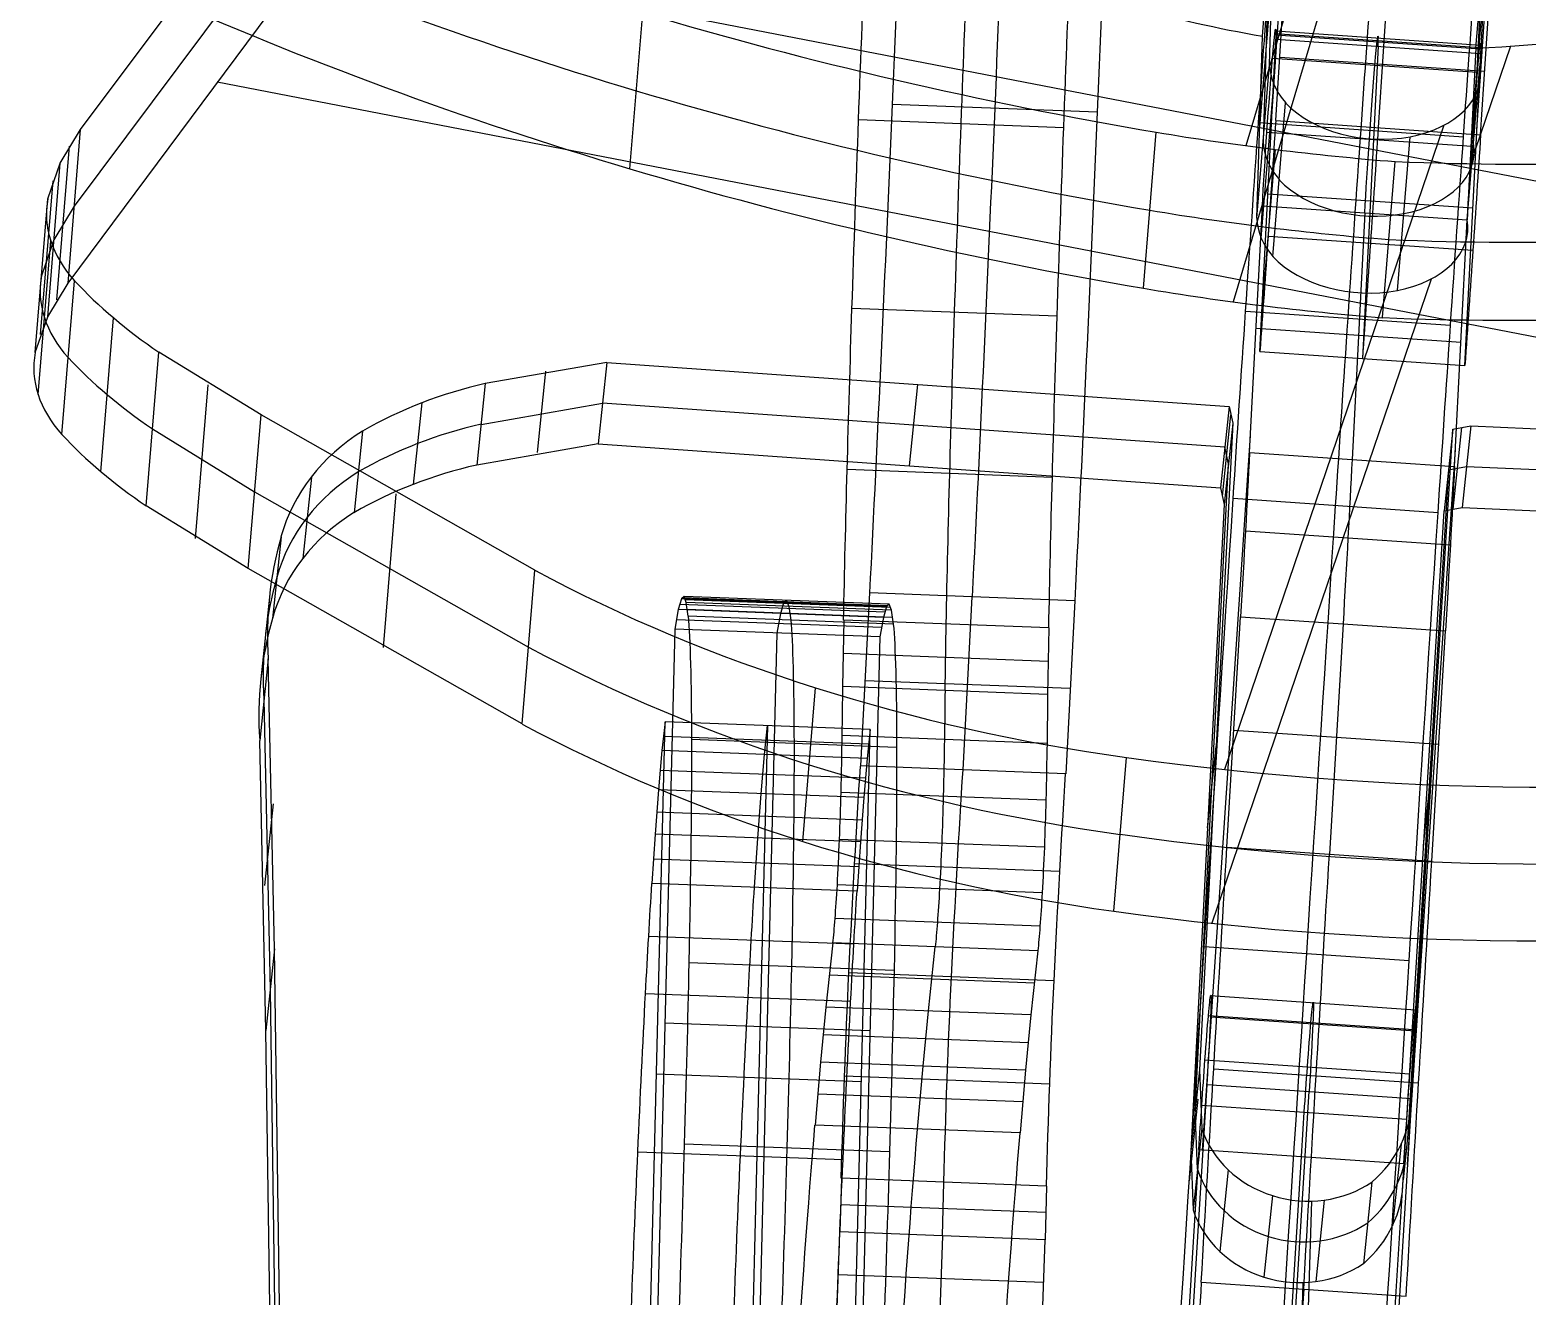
# Model space of a CAD drawing. Extents: x 14 to 133, y -39 to 144.
# Drawn here: x 54.05 to 68.63, y -13.76 to -1.44 of the extents above; entities that cross this region are included whole.
import ezdxf

# ---------------------------------------------------------------- set-up
doc = ezdxf.new("R2010")
doc.units = 0
doc.header["$MEASUREMENT"] = 0
doc.layers.add('LAYER_1', color=255, linetype='CONTINUOUS')

msp = doc.modelspace()

# ---------------------------------------------------------------- linework, layer by layer
at = {"layer": 'LAYER_1', "color": 9}
for p, q in [((67.676, 3.409, 73.064), (65.892, -2.564, 80.251)), ((54.548, -2.406, 74.071), (58.235, 2.543, 68.117)), ((54.548, -2.406, 74.071), (58.235, 2.543, 68.117)), ((58.173, 1.794, 67.457), (54.486, -3.154, 73.411)), ((67.552, 1.89, 71.77), (65.768, -4.083, 78.957)), ((54.425, -3.903, 72.75), (58.111, 1.046, 66.797)), ((54.425, -3.903, 72.75), (58.111, 1.046, 66.797)), ((66.147, -2.275, 72.935), (66.375, 1.136, 72.633)), ((68.142, -2.411, 72.903), (68.371, 1, 72.602)), ((66.054, -1.499, 68.94), (66.177, -0.002, 70.261)), ((66.054, -1.499, 68.94), (66.177, -0.002, 70.261)), ((66.123, -1.774, 72.274), (66.177, -0.002, 70.261)), ((66.123, -1.774, 72.274), (66.177, -0.002, 70.261)), ((68.133, -1.615, 68.878), (68.256, -0.118, 70.198)), ((68.133, -1.615, 68.878), (68.256, -0.118, 70.198)), ((68.256, -0.118, 70.198), (68.172, -1.789, 72.101)), ((68.256, -0.118, 70.198), (68.172, -1.789, 72.101)), ((56, -0.446, 71.714), (80.164, -5.121, 74.758)), ((66.116, -0.75, 69.6), (66.062, -2.522, 71.614)), ((68.11, -2.538, 71.44), (68.195, -0.867, 69.538)), ((66.15, -0.888, 71.267), (66.027, -2.385, 69.947)), ((68.214, -0.954, 71.149), (68.091, -2.451, 69.829)), ((66.184, -2.32, 75.445), (66.263, -1.087, 75.146)), ((66.184, -2.32, 75.445), (66.263, -1.087, 75.146)), ((67.261, -1.155, 75.13), (67.181, -2.388, 75.429)), ((59.896, -2.789, 78.001), (60.02, -1.269, 79.295)), ((68.179, -2.457, 75.413), (68.258, -1.224, 75.114)), ((68.179, -2.457, 75.413), (68.258, -1.224, 75.114)), ((66.185, -1.447, 71.749), (66.185, -1.528, 72.086)), ((66.185, -1.447, 71.749), (68.18, -1.584, 71.718)), ((66.185, -1.447, 71.749), (66.185, -1.528, 72.086)), ((66.185, -1.447, 71.749), (68.18, -1.584, 71.718)), ((66, -3.271, 70.954), (66.054, -1.499, 68.94)), ((66, -3.271, 70.954), (66.054, -1.499, 68.94)), ((66.03, -4.568, 75.451), (66.185, -1.528, 72.086)), ((66.03, -4.568, 75.451), (66.185, -1.528, 72.086)), ((66.175, -1.471, 71.249), (68.17, -1.607, 71.217)), ((68.18, -1.624, 71.886), (66.185, -1.488, 71.918)), ((66.185, -1.528, 72.086), (68.18, -1.665, 72.055)), ((66.185, -1.528, 72.086), (68.18, -1.665, 72.055)), ((67.182, -1.596, 72.07), (67.028, -4.637, 75.435)), ((67.182, -1.596, 72.07), (67.182, -1.515, 71.733)), ((68.468, -1.595, 68.824), (68.076, -2.747, 70.166)), ((68.18, -1.584, 71.718), (68.18, -1.665, 72.055)), ((68.18, -1.584, 71.718), (68.18, -1.665, 72.055)), ((66.152, -1.712, 70.81), (68.147, -1.849, 70.779)), ((66.152, -1.712, 70.81), (68.147, -1.849, 70.779)), ((66.224, -1.703, 75.298), (68.219, -1.839, 75.267)), ((68.025, -4.705, 75.419), (68.18, -1.665, 72.055)), ((68.025, -4.705, 75.419), (68.18, -1.665, 72.055)), ((68.133, -1.615, 68.878), (68.049, -3.286, 70.78)), ((68.133, -1.615, 68.878), (68.049, -3.286, 70.78)), ((66, -3.271, 70.954), (66.123, -1.774, 72.274)), ((66, -3.271, 70.954), (66.123, -1.774, 72.274)), ((68.049, -3.286, 70.78), (68.172, -1.789, 72.101)), ((68.049, -3.286, 70.78), (68.172, -1.789, 72.101)), ((55.877, -1.943, 70.393), (80.041, -6.618, 73.437)), ((66.042, -3.463, 71.168), (66.165, -1.966, 72.488)), ((64.447, -2.239, 138.126), (62.449, -2.163, 138.184)), ((66.157, -3.644, 71.363), (66.28, -2.147, 72.683)), ((66.157, -3.644, 71.363), (66.28, -2.147, 72.683)), ((64.12, -2.389, 127.055), (62.122, -2.313, 127.113)), ((66.184, -2.32, 75.445), (68.179, -2.457, 75.413)), ((66.184, -2.32, 75.445), (68.179, -2.457, 75.413)), ((54.35, -2.734, 74.461), (54.548, -2.406, 74.071)), ((54.35, -2.734, 74.461), (54.548, -2.406, 74.071)), ((54.425, -3.903, 72.75), (54.548, -2.406, 74.071)), ((54.425, -3.903, 72.75), (54.548, -2.406, 74.071)), ((64.896, -3.952, 78.887), (65.021, -2.432, 80.181)), ((64.896, -3.952, 78.887), (65.021, -2.432, 80.181)), ((67.82, -2.365, 72.786), (65.685, -8.638, 80.097)), ((66.017, -2.339, 64.997), (68.012, -2.476, 64.965)), ((66.017, -2.339, 64.997), (68.012, -2.476, 64.965)), ((66.099, -2.431, 70.544), (68.094, -2.567, 70.513)), ((67.369, -3.973, 71.622), (67.492, -2.476, 72.942)), ((54.316, -4.064, 72.943), (54.44, -2.567, 74.264)), ((66.055, -4.12, 78.973), (66.18, -2.6, 80.267)), ((54.227, -4.231, 73.141), (54.35, -2.734, 74.461)), ((54.227, -4.231, 73.141), (54.35, -2.734, 74.461)), ((54.229, -3.081, 74.866), (54.35, -2.734, 74.461)), ((54.229, -3.081, 74.866), (54.35, -2.734, 74.461)), ((67.224, -4.238, 78.999), (67.348, -2.718, 80.293)), ((67.224, -4.238, 78.999), (67.348, -2.718, 80.293)), ((54.156, -4.403, 73.342), (54.28, -2.906, 74.662)), ((66.109, -3.034, 73.782), (68.104, -3.17, 73.75)), ((54.106, -4.578, 73.546), (54.229, -3.081, 74.866)), ((54.106, -4.578, 73.546), (54.229, -3.081, 74.866)), ((54.486, -3.154, 73.411), (54.288, -3.482, 73.801)), ((65.93, -5.552, 73.381), (66.054, -3.15, 70.812)), ((65.93, -5.552, 73.381), (66.054, -3.15, 70.812)), ((66.054, -3.15, 70.812), (68.049, -3.286, 70.78)), ((66.054, -3.15, 70.812), (68.049, -3.286, 70.78)), ((67.051, -3.218, 70.796), (66.928, -5.62, 73.365)), ((67.925, -5.688, 73.35), (68.049, -3.286, 70.78)), ((67.925, -5.688, 73.35), (68.049, -3.286, 70.78)), ((54.134, -4.987, 74.006), (54.257, -3.49, 75.327)), ((54.288, -3.482, 73.801), (54.167, -3.83, 74.206)), ((66.109, -3.444, 75.581), (68.104, -3.58, 75.549)), ((54.227, -4.231, 73.141), (54.425, -3.903, 72.75)), ((54.227, -4.231, 73.141), (54.425, -3.903, 72.75)), ((54.364, -5.376, 74.426), (54.487, -3.879, 75.746)), ((54.364, -5.376, 74.426), (54.487, -3.879, 75.746)), ((67.697, -3.862, 71.465), (65.562, -10.135, 78.776)), ((64.056, -4.225, 127.246), (62.058, -4.149, 127.304)), ((64.056, -4.225, 127.246), (62.058, -4.149, 127.304)), ((65.891, -4.176, 64.94), (67.886, -4.312, 64.908)), ((54.106, -4.578, 73.546), (54.227, -4.231, 73.141)), ((54.106, -4.578, 73.546), (54.227, -4.231, 73.141)), ((54.746, -5.738, 74.8), (54.869, -4.241, 76.121)), ((65.993, -4.341, 72.106), (67.988, -4.477, 72.074)), ((55.187, -6.071, 75.137), (55.31, -4.574, 76.457)), ((55.187, -6.071, 75.137), (55.31, -4.574, 76.457)), ((56.304, -5.184, 77.056), (55.31, -4.574, 76.457)), ((56.304, -5.184, 77.056), (55.31, -4.574, 76.457)), ((66.03, -4.568, 75.451), (68.025, -4.705, 75.419)), ((66.03, -4.568, 75.451), (68.025, -4.705, 75.419)), ((59.671, -4.674, 70.766), (58.488, -4.88, 70.909)), ((59.671, -4.674, 70.766), (58.488, -4.88, 70.909)), ((59.075, -4.758, 70.83), (58.992, -5.551, 68.996)), ((59.671, -4.674, 70.766), (59.587, -5.468, 68.932)), ((59.671, -4.674, 70.766), (59.587, -5.468, 68.932)), ((59.671, -4.674, 70.766), (65.73, -5.103, 70.677)), ((59.671, -4.674, 70.766), (65.73, -5.103, 70.677)), ((55.666, -6.389, 75.453), (55.789, -4.892, 76.773)), ((58.488, -4.88, 70.909), (58.405, -5.673, 69.075)), ((58.488, -4.88, 70.909), (58.405, -5.673, 69.075)), ((62.617, -5.682, 68.888), (62.7, -4.888, 70.721)), ((57.87, -5.068, 71.019), (57.787, -5.862, 69.185)), ((58.447, -5.277, 69.992), (59.629, -5.071, 69.849)), ((65.688, -5.499, 69.76), (59.629, -5.071, 69.849)), ((56.18, -6.681, 75.736), (56.304, -5.184, 77.056)), ((56.18, -6.681, 75.736), (56.304, -5.184, 77.056)), ((58.969, -6.697, 78.523), (56.304, -5.184, 77.056)), ((58.969, -6.697, 78.523), (56.304, -5.184, 77.056)), ((65.73, -5.103, 70.677), (65.646, -5.896, 68.843)), ((65.73, -5.103, 70.677), (65.646, -5.896, 68.843)), ((65.665, -5.977, 68.877), (65.748, -5.183, 70.711)), ((65.73, -5.103, 70.677), (65.766, -5.264, 70.745)), ((65.73, -5.103, 70.677), (65.766, -5.264, 70.745)), ((55.248, -5.322, 75.797), (56.242, -5.933, 76.396)), ((57.293, -5.343, 71.164), (57.21, -6.137, 69.33)), ((57.293, -5.343, 71.164), (57.21, -6.137, 69.33)), ((65.766, -5.264, 70.745), (65.441, -11.561, 73.485)), ((65.766, -5.264, 70.745), (65.441, -11.561, 73.485)), ((65.472, -12.348, 73.824), (65.939, -5.386, 73.209)), ((65.766, -5.264, 70.745), (65.683, -6.058, 68.911)), ((65.766, -5.264, 70.745), (65.683, -6.058, 68.911)), ((67.507, -11.84, 73.512), (67.908, -5.325, 70.674)), ((67.507, -11.84, 73.512), (67.908, -5.325, 70.674)), ((67.908, -5.325, 70.674), (67.824, -6.119, 68.84)), ((67.908, -5.325, 70.674), (67.824, -6.119, 68.84)), ((67.908, -5.325, 70.674), (68.082, -5.292, 70.652)), ((67.908, -5.325, 70.674), (68.082, -5.292, 70.652)), ((67.911, -6.103, 68.829), (67.995, -5.309, 70.663)), ((68.082, -5.292, 70.652), (67.998, -6.086, 68.818)), ((68.082, -5.292, 70.652), (67.998, -6.086, 68.818)), ((68.082, -5.292, 70.652), (73.984, -5.558, 70.499)), ((68.082, -5.292, 70.652), (73.984, -5.558, 70.499)), ((59.587, -5.468, 68.932), (58.405, -5.673, 69.075)), ((59.587, -5.468, 68.932), (58.405, -5.673, 69.075)), ((59.587, -5.468, 68.932), (65.646, -5.896, 68.843)), ((59.587, -5.468, 68.932), (65.646, -5.896, 68.843)), ((65.724, -5.661, 69.828), (65.688, -5.499, 69.76)), ((67.468, -12.485, 73.793), (67.934, -5.523, 73.178)), ((65.399, -11.958, 72.568), (65.724, -5.661, 69.828)), ((65.93, -5.552, 73.381), (67.925, -5.688, 73.35)), ((65.93, -5.552, 73.381), (67.925, -5.688, 73.35)), ((56.794, -5.79, 71.38), (56.71, -6.584, 69.546)), ((64.009, -5.794, 127.685), (62.012, -5.718, 127.743)), ((67.866, -5.722, 69.757), (67.466, -12.236, 72.595)), ((68.04, -5.689, 69.735), (67.866, -5.722, 69.757)), ((73.942, -5.955, 69.582), (68.04, -5.689, 69.735)), ((56.242, -5.933, 76.396), (58.908, -7.446, 77.863)), ((57.497, -7.451, 76.485), (57.62, -5.954, 77.806)), ((65.646, -5.896, 68.843), (65.683, -6.058, 68.911)), ((65.646, -5.896, 68.843), (65.683, -6.058, 68.911)), ((56.18, -6.681, 75.736), (55.187, -6.071, 75.137)), ((56.18, -6.681, 75.736), (55.187, -6.071, 75.137)), ((65.683, -6.058, 68.911), (65.358, -12.355, 71.651)), ((65.683, -6.058, 68.911), (65.358, -12.355, 71.651)), ((65.77, -5.997, 65.18), (67.765, -6.134, 65.149)), ((65.77, -5.997, 65.18), (67.765, -6.134, 65.149)), ((67.424, -12.633, 71.678), (67.824, -6.119, 68.84)), ((67.424, -12.633, 71.678), (67.824, -6.119, 68.84)), ((67.824, -6.119, 68.84), (67.998, -6.086, 68.818)), ((67.824, -6.119, 68.84), (67.998, -6.086, 68.818)), ((67.998, -6.086, 68.818), (73.9, -6.352, 68.665)), ((67.998, -6.086, 68.818), (73.9, -6.352, 68.665)), ((56.499, -6.372, 71.645), (56.416, -7.166, 69.811)), ((56.499, -6.372, 71.645), (56.416, -7.166, 69.811)), ((65.889, -6.314, 74.099), (67.884, -6.45, 74.067)), ((58.846, -8.194, 77.203), (56.18, -6.681, 75.736)), ((58.846, -8.194, 77.203), (56.18, -6.681, 75.736)), ((58.846, -8.194, 77.203), (58.969, -6.697, 78.523)), ((58.846, -8.194, 77.203), (58.969, -6.697, 78.523)), ((56.386, -6.961, 71.905), (56.302, -7.754, 70.071)), ((60.397, -6.975, 73.72), (60.367, -7.08, 72.809)), ((60.397, -6.975, 73.72), (60.367, -7.08, 72.809)), ((60.423, -6.954, 74.593), (60.397, -6.975, 73.72)), ((60.423, -6.954, 74.593), (60.397, -6.975, 73.72)), ((62.395, -7.051, 73.662), (60.397, -6.975, 73.72)), ((62.395, -7.051, 73.662), (60.397, -6.975, 73.72)), ((60.41, -6.964, 74.156), (62.408, -7.04, 74.098)), ((60.445, -7.011, 75.425), (60.423, -6.954, 74.593)), ((62.421, -7.029, 74.535), (60.423, -6.954, 74.593)), ((60.445, -7.011, 75.425), (60.423, -6.954, 74.593)), ((62.421, -7.029, 74.535), (60.423, -6.954, 74.593)), ((60.434, -6.982, 75.009), (62.432, -7.058, 74.951)), ((61.396, -7.013, 73.691), (61.422, -6.991, 74.564)), ((61.422, -6.991, 74.564), (61.444, -7.049, 75.396)), ((62.23, -6.919, 136.836), (62.141, -8.603, 135.97)), ((62.23, -6.919, 136.836), (62.141, -8.603, 135.97)), ((64.227, -6.995, 136.778), (62.23, -6.919, 136.836)), ((64.227, -6.995, 136.778), (62.23, -6.919, 136.836)), ((63.14, -8.641, 135.941), (63.229, -6.957, 136.807)), ((64.227, -6.995, 136.778), (64.139, -8.679, 135.912)), ((64.227, -6.995, 136.778), (64.139, -8.679, 135.912)), ((60.367, -7.08, 72.809), (60.332, -7.272, 71.86)), ((60.367, -7.08, 72.809), (60.332, -7.272, 71.86)), ((62.365, -7.156, 72.751), (60.367, -7.08, 72.809)), ((62.365, -7.156, 72.751), (60.367, -7.08, 72.809)), ((60.382, -7.028, 73.264), (62.38, -7.103, 73.206)), ((60.463, -7.145, 76.217), (60.445, -7.011, 75.425)), ((62.443, -7.087, 75.367), (60.445, -7.011, 75.425)), ((60.463, -7.145, 76.217), (60.445, -7.011, 75.425)), ((62.443, -7.087, 75.367), (60.445, -7.011, 75.425)), ((60.454, -7.078, 75.821), (62.452, -7.154, 75.763)), ((61.331, -7.309, 71.832), (61.366, -7.118, 72.78)), ((61.366, -7.118, 72.78), (61.396, -7.013, 73.691)), ((61.444, -7.049, 75.396), (61.462, -7.183, 76.188)), ((62.395, -7.051, 73.662), (62.365, -7.156, 72.751)), ((62.395, -7.051, 73.662), (62.365, -7.156, 72.751)), ((62.421, -7.029, 74.535), (62.395, -7.051, 73.662)), ((62.421, -7.029, 74.535), (62.395, -7.051, 73.662)), ((62.443, -7.087, 75.367), (62.421, -7.029, 74.535)), ((62.443, -7.087, 75.367), (62.421, -7.029, 74.535)), ((62.461, -7.221, 76.159), (62.443, -7.087, 75.367)), ((62.461, -7.221, 76.159), (62.443, -7.087, 75.367)), ((60.332, -7.272, 71.86), (60.138, -14.937, 75.187)), ((60.332, -7.272, 71.86), (60.138, -14.937, 75.187)), ((62.33, -7.347, 71.803), (60.332, -7.272, 71.86)), ((62.33, -7.347, 71.803), (60.332, -7.272, 71.86)), ((60.35, -7.176, 72.335), (62.347, -7.252, 72.277)), ((62.461, -7.221, 76.159), (60.463, -7.145, 76.217)), ((62.461, -7.221, 76.159), (60.463, -7.145, 76.217)), ((61.977, -7.183, 128.458), (61.965, -7.83, 128.911)), ((61.977, -7.183, 128.458), (61.965, -7.83, 128.911)), ((63.975, -7.258, 128.4), (61.977, -7.183, 128.458)), ((63.975, -7.258, 128.4), (61.977, -7.183, 128.458)), ((62.365, -7.156, 72.751), (62.33, -7.347, 71.803)), ((62.365, -7.156, 72.751), (62.33, -7.347, 71.803)), ((62.964, -7.868, 128.882), (62.976, -7.22, 128.429)), ((63.975, -7.258, 128.4), (63.963, -7.906, 128.853)), ((63.975, -7.258, 128.4), (63.963, -7.906, 128.853)), ((65.709, -9.394, 75.997), (65.842, -7.151, 74.727)), ((65.709, -9.394, 75.997), (65.842, -7.151, 74.727)), ((65.842, -7.151, 74.727), (67.837, -7.287, 74.695)), ((65.842, -7.151, 74.727), (67.837, -7.287, 74.695)), ((66.84, -7.219, 74.711), (66.706, -9.462, 75.981)), ((67.704, -9.53, 75.965), (67.837, -7.287, 74.695)), ((67.704, -9.53, 75.965), (67.837, -7.287, 74.695)), ((61.137, -14.975, 75.158), (61.331, -7.309, 71.832)), ((62.33, -7.347, 71.803), (62.136, -15.013, 75.129)), ((62.33, -7.347, 71.803), (62.136, -15.013, 75.129)), ((56.374, -7.56, 72.165), (56.291, -8.354, 70.331)), ((56.374, -7.56, 72.165), (56.291, -8.354, 70.331)), ((56.435, -10.384, 73.385), (56.374, -7.56, 72.165)), ((56.435, -10.384, 73.385), (56.374, -7.56, 72.165)), ((61.971, -7.506, 128.684), (63.969, -7.582, 128.627)), ((61.579, -9.339, 78.245), (61.703, -7.842, 79.565)), ((63.963, -7.906, 128.853), (61.965, -7.83, 128.911)), ((63.963, -7.906, 128.853), (61.965, -7.83, 128.911)), ((64.183, -7.85, 136.371), (62.186, -7.774, 136.429)), ((56.333, -7.957, 71.248), (56.394, -10.781, 72.468)), ((60.068, -15.028, 72.876), (60.238, -8.172, 69.801)), ((60.068, -15.028, 72.876), (60.238, -8.172, 69.801)), ((60.238, -8.172, 69.801), (60.207, -8.454, 69.083)), ((60.238, -8.172, 69.801), (60.207, -8.454, 69.083)), ((62.236, -8.247, 69.743), (60.238, -8.172, 69.801)), ((62.236, -8.247, 69.743), (60.238, -8.172, 69.801)), ((61.237, -8.209, 69.772), (61.066, -15.066, 72.847)), ((61.206, -8.492, 69.054), (61.237, -8.209, 69.772)), ((63.958, -8.384, 129.287), (61.96, -8.308, 129.345)), ((62.065, -15.104, 72.818), (62.236, -8.247, 69.743)), ((62.065, -15.104, 72.818), (62.236, -8.247, 69.743)), ((62.236, -8.247, 69.743), (62.205, -8.529, 69.025)), ((62.236, -8.247, 69.743), (62.205, -8.529, 69.025)), ((65.777, -8.254, 75.393), (67.772, -8.391, 75.362)), ((56.352, -11.178, 71.551), (56.291, -8.354, 70.331)), ((56.352, -11.178, 71.551), (56.291, -8.354, 70.331)), ((60.207, -8.454, 69.083), (60.174, -8.835, 68.46)), ((60.207, -8.454, 69.083), (60.174, -8.835, 68.46)), ((62.205, -8.529, 69.025), (60.207, -8.454, 69.083)), ((62.205, -8.529, 69.025), (60.207, -8.454, 69.083)), ((60.223, -8.313, 69.442), (62.22, -8.388, 69.384)), ((62.493, -8.423, 78.835), (60.495, -8.347, 78.893)), ((65.52, -9.206, 70.281), (65.604, -8.413, 72.115)), ((61.173, -8.873, 68.431), (61.206, -8.492, 69.054)), ((62.205, -8.529, 69.025), (62.172, -8.911, 68.402)), ((62.205, -8.529, 69.025), (62.172, -8.911, 68.402)), ((64.607, -10.017, 78.731), (64.731, -8.52, 80.052)), ((64.607, -10.017, 78.731), (64.731, -8.52, 80.052)), ((67.624, -9.376, 70.259), (67.707, -8.582, 72.093)), ((60.191, -8.644, 68.771), (62.188, -8.72, 68.714)), ((64.139, -8.679, 135.912), (62.141, -8.603, 135.97)), ((64.139, -8.679, 135.912), (62.141, -8.603, 135.97)), ((60.174, -8.835, 68.46), (60.142, -9.267, 67.913)), ((60.174, -8.835, 68.46), (60.142, -9.267, 67.913)), ((62.172, -8.911, 68.402), (60.174, -8.835, 68.46)), ((62.172, -8.911, 68.402), (60.174, -8.835, 68.46)), ((61.141, -9.305, 67.884), (61.173, -8.873, 68.431)), ((63.946, -8.937, 129.619), (61.949, -8.862, 129.677)), ((63.946, -8.937, 129.619), (61.949, -8.862, 129.677)), ((56.423, -8.972, 72.774), (56.339, -9.766, 70.94)), ((62.172, -8.911, 68.402), (62.14, -9.343, 67.855)), ((62.172, -8.911, 68.402), (62.14, -9.343, 67.855)), ((60.158, -9.051, 68.187), (62.156, -9.127, 68.129)), ((60.142, -9.267, 67.913), (60.11, -9.746, 67.438)), ((60.142, -9.267, 67.913), (60.11, -9.746, 67.438)), ((62.14, -9.343, 67.855), (60.142, -9.267, 67.913)), ((62.14, -9.343, 67.855), (60.142, -9.267, 67.913)), ((61.109, -9.783, 67.409), (61.141, -9.305, 67.884)), ((63.931, -9.394, 129.702), (61.934, -9.318, 129.76)), ((62.14, -9.343, 67.855), (62.108, -9.821, 67.38)), ((62.14, -9.343, 67.855), (62.108, -9.821, 67.38)), ((65.709, -9.394, 75.997), (67.704, -9.53, 75.965)), ((65.709, -9.394, 75.997), (67.704, -9.53, 75.965)), ((60.126, -9.506, 67.675), (62.124, -9.582, 67.617)), ((64.082, -9.631, 135.201), (62.084, -9.555, 135.259)), ((62.108, -9.821, 67.38), (60.11, -9.746, 67.438)), ((62.108, -9.821, 67.38), (60.11, -9.746, 67.438)), ((63.91, -9.837, 129.562), (61.913, -9.761, 129.619)), ((63.91, -9.837, 129.562), (61.913, -9.761, 129.619)), ((63.889, -10.164, 129.233), (61.891, -10.088, 129.291)), ((62.077, -10.338, 66.978), (60.079, -10.262, 67.036)), ((61.87, -10.326, 128.894), (61.803, -10.95, 127.381)), ((61.87, -10.326, 128.894), (61.803, -10.95, 127.381)), ((63.868, -10.402, 128.836), (61.87, -10.326, 128.894)), ((63.868, -10.402, 128.836), (61.87, -10.326, 128.894)), ((56.435, -10.384, 73.385), (56.352, -11.178, 71.551)), ((56.435, -10.384, 73.385), (56.352, -11.178, 71.551)), ((56.556, -19.088, 77.146), (56.435, -10.384, 73.385)), ((56.556, -19.088, 77.146), (56.435, -10.384, 73.385)), ((62.802, -10.988, 127.352), (62.869, -10.364, 128.865)), ((63.868, -10.402, 128.836), (63.8, -11.026, 127.323)), ((63.868, -10.402, 128.836), (63.8, -11.026, 127.323)), ((65.488, -10.36, 66.228), (67.483, -10.497, 66.196)), ((62.468, -10.596, 80.806), (60.47, -10.521, 80.864)), ((62.468, -10.596, 80.806), (60.47, -10.521, 80.864)), ((64.026, -10.694, 134.668), (62.028, -10.618, 134.726)), ((64.026, -10.694, 134.668), (62.028, -10.618, 134.726)), ((56.394, -10.781, 72.468), (56.514, -19.485, 76.229)), ((63.834, -10.717, 128.081), (61.836, -10.641, 128.139)), ((62.046, -10.898, 66.639), (60.048, -10.822, 66.697)), ((62.046, -10.898, 66.639), (60.048, -10.822, 66.697)), ((65.55, -10.839, 72.195), (67.545, -10.976, 72.164)), ((65.55, -10.839, 72.195), (67.545, -10.976, 72.164)), ((61.803, -10.95, 127.381), (61.751, -11.488, 126.298)), ((61.803, -10.95, 127.381), (61.751, -11.488, 126.298)), ((63.8, -11.026, 127.323), (61.803, -10.95, 127.381)), ((63.8, -11.026, 127.323), (61.803, -10.95, 127.381)), ((62.75, -11.526, 126.269), (62.802, -10.988, 127.352)), ((63.8, -11.026, 127.323), (63.749, -11.564, 126.24)), ((63.8, -11.026, 127.323), (63.749, -11.564, 126.24)), ((65.529, -11.034, 71.713), (67.524, -11.17, 71.681)), ((65.549, -11.046, 73.014), (67.544, -11.182, 72.983)), ((56.472, -19.882, 75.312), (56.352, -11.178, 71.551)), ((56.472, -19.882, 75.312), (56.352, -11.178, 71.551)), ((60.235, -11.105, 73.524), (62.233, -11.18, 73.466)), ((61.777, -11.219, 126.84), (63.775, -11.295, 126.782)), ((61.751, -11.488, 126.298), (61.698, -12.101, 125.256)), ((61.751, -11.488, 126.298), (61.698, -12.101, 125.256)), ((63.749, -11.564, 126.24), (61.751, -11.488, 126.298)), ((63.749, -11.564, 126.24), (61.751, -11.488, 126.298)), ((65.495, -11.465, 71.422), (67.49, -11.601, 71.39)), ((65.495, -11.465, 71.422), (67.49, -11.601, 71.39)), ((60.153, -11.6, 71.338), (62.151, -11.676, 71.28)), ((63.984, -11.7, 134.518), (61.986, -11.624, 134.576)), ((62.696, -12.138, 125.227), (62.75, -11.526, 126.269)), ((63.749, -11.564, 126.24), (63.695, -12.176, 125.198)), ((63.749, -11.564, 126.24), (63.695, -12.176, 125.198)), ((65.441, -11.561, 73.485), (65.358, -12.355, 71.651)), ((65.441, -11.561, 73.485), (65.358, -12.355, 71.651)), ((65.441, -11.561, 73.485), (65.463, -12.133, 73.731)), ((65.441, -11.561, 73.485), (65.463, -12.133, 73.731)), ((65.58, -11.553, 77.178), (67.575, -11.689, 77.146)), ((61.724, -11.794, 125.777), (63.722, -11.87, 125.719)), ((65.512, -11.703, 73.543), (65.096, -18.47, 76.491)), ((65.512, -11.703, 73.543), (65.096, -18.47, 76.491)), ((65.512, -11.703, 73.543), (67.507, -11.84, 73.512)), ((65.512, -11.703, 73.543), (67.507, -11.84, 73.512)), ((66.094, -18.538, 76.475), (66.51, -11.771, 73.528)), ((65.424, -11.847, 73.61), (65.341, -12.641, 71.776)), ((65.464, -11.905, 71.392), (67.459, -12.041, 71.36)), ((67.507, -11.84, 73.512), (67.091, -18.607, 76.46)), ((67.507, -11.84, 73.512), (67.091, -18.607, 76.46)), ((67.507, -11.84, 73.512), (67.424, -12.633, 71.678)), ((67.507, -11.84, 73.512), (67.424, -12.633, 71.678)), ((65.422, -12.529, 72.815), (65.399, -11.958, 72.568)), ((63.695, -12.176, 125.198), (61.698, -12.101, 125.256)), ((63.695, -12.176, 125.198), (61.698, -12.101, 125.256)), ((65.463, -12.133, 73.731), (65.38, -12.926, 71.898)), ((65.463, -12.133, 73.731), (65.38, -12.926, 71.898)), ((61.971, -12.438, 66.083), (59.973, -12.362, 66.141)), ((62.423, -12.359, 81.576), (60.426, -12.284, 81.634)), ((65.436, -12.337, 71.485), (65.008, -19.284, 74.437)), ((65.436, -12.337, 71.485), (65.008, -19.284, 74.437)), ((65.358, -12.355, 71.651), (65.38, -12.926, 71.898)), ((65.358, -12.355, 71.651), (65.38, -12.926, 71.898)), ((65.436, -12.337, 71.485), (67.431, -12.473, 71.454)), ((65.436, -12.337, 71.485), (67.431, -12.473, 71.454)), ((67.405, -12.285, 73.709), (67.322, -13.079, 71.875)), ((65.722, -12.535, 73.894), (65.639, -13.329, 72.06)), ((66.006, -19.352, 74.421), (66.434, -12.405, 71.469)), ((67.431, -12.473, 71.454), (67.003, -19.421, 74.406)), ((67.431, -12.473, 71.454), (67.003, -19.421, 74.406)), ((61.955, -12.617, 134.797), (61.941, -13.14, 134.997)), ((61.955, -12.617, 134.797), (61.941, -13.14, 134.997)), ((63.952, -12.693, 134.739), (61.955, -12.617, 134.797)), ((63.952, -12.693, 134.739), (61.955, -12.617, 134.797)), ((62.939, -13.178, 134.968), (62.953, -12.655, 134.768)), ((67.121, -12.655, 73.882), (67.038, -13.449, 72.048)), ((67.121, -12.655, 73.882), (67.038, -13.449, 72.048)), ((63.952, -12.693, 134.739), (63.938, -13.216, 134.939)), ((63.952, -12.693, 134.739), (63.938, -13.216, 134.939)), ((66.152, -12.786, 73.983), (66.069, -13.58, 72.149)), ((66.152, -12.786, 73.983), (66.069, -13.58, 72.149)), ((63.946, -12.952, 134.844), (61.948, -12.877, 134.902)), ((65.972, -31.974, 82.296), (66.534, -12.84, 73.989)), ((66.656, -12.83, 73.979), (66.573, -13.623, 72.145)), ((61.912, -13.969, 135.087), (61.941, -13.14, 134.997)), ((61.912, -13.969, 135.087), (61.941, -13.14, 134.997)), ((63.938, -13.216, 134.939), (61.941, -13.14, 134.997)), ((63.938, -13.216, 134.939), (61.941, -13.14, 134.997)), ((62.939, -13.178, 134.968), (62.911, -14.006, 135.058)), ((63.91, -14.044, 135.029), (63.938, -13.216, 134.939)), ((63.91, -14.044, 135.029), (63.938, -13.216, 134.939)), ((61.926, -13.554, 135.042), (63.924, -13.63, 134.984)), ((65.459, -13.628, 78.502), (67.454, -13.764, 78.47)), ((65.459, -13.628, 78.502), (67.454, -13.764, 78.47)), ((65.889, -32.767, 80.462), (66.45, -13.634, 72.155))]:
    msp.add_line(p, q, dxfattribs=at)
at = {"layer": 'LAYER_1', "color": 9, "extrusion": (0.998863, -0.037865, -0.028965)}
for centre, radius, start, end in [((2.988, 121.034, 58.457), 19.106, 83.4958, 113.258), ((2.988, 121.034, 58.457), 19.106, 83.4958, 113.258), ((2.987, 121.034, 59.457), 19.105, 83.4954, 113.2585), ((2.988, 121.034, 60.457), 19.106, 83.4958, 113.258), ((2.988, 121.034, 60.457), 19.106, 83.4958, 113.258), ((0.566, 142.86, 58.457), 14.009, 260.2942, 275.4107), ((0.566, 142.86, 58.457), 14.009, 260.2942, 275.4107), ((0.566, 142.86, 59.457), 14.009, 260.294, 275.4108), ((0.566, 142.86, 60.457), 14.009, 260.2942, 275.4107), ((0.566, 142.86, 60.457), 14.009, 260.2942, 275.4107), ((-0.175, 137.874, 58.457), 8.971, 238.7417, 259.5925), ((-0.175, 137.874, 58.457), 8.971, 238.7417, 259.5925), ((-0.175, 137.874, 59.457), 8.971, 238.7417, 259.5926), ((-0.175, 137.874, 60.457), 8.971, 238.7417, 259.5925), ((-0.175, 137.874, 60.457), 8.971, 238.7417, 259.5925), ((-11.847, 76.415, 58.457), 7.162, 12.3176, 59.6007), ((-11.847, 76.415, 58.457), 7.162, 12.3176, 59.6007), ((-11.847, 76.415, 59.457), 7.162, 12.3176, 59.6007), ((-11.847, 76.415, 60.457), 7.162, 12.3176, 59.6007), ((-11.847, 76.415, 60.457), 7.162, 12.3176, 59.6007), ((-7.926, 128.442, 58.457), 3.303, 42.1604, 64.5924), ((-7.926, 128.442, 58.457), 3.303, 42.1604, 64.5924), ((-7.926, 128.442, 59.457), 3.303, 42.1604, 64.5924), ((-7.926, 128.442, 60.457), 3.303, 42.1604, 64.5924), ((-7.926, 128.442, 60.457), 3.303, 42.1604, 64.5924), ((-10.74, 142.756, 58.457), 6.75, 291.543, 311.7716), ((-10.74, 142.756, 58.457), 6.75, 291.543, 311.7716), ((-10.74, 142.756, 59.457), 6.75, 291.5429, 311.7717), ((-10.74, 142.756, 60.457), 6.75, 291.543, 311.7716), ((-10.74, 142.756, 60.457), 6.75, 291.543, 311.7716), ((-6.904, 130.546, 58.457), 0.964, 65.7738, 121.5584), ((-6.904, 130.546, 58.457), 0.964, 65.7738, 121.5584), ((-6.904, 130.546, 59.457), 0.964, 65.7738, 121.5584), ((-6.904, 130.546, 60.457), 0.964, 65.7738, 121.5584), ((-6.904, 130.546, 60.457), 0.964, 65.7738, 121.5584), ((-11.13, 73.344, 58.457), 5.564, 297.7359, 311.2396), ((-11.13, 73.344, 58.457), 5.564, 297.7359, 311.2396), ((-6.233, 129.867, 58.457), 1.906, 128.0647, 156.0125), ((-6.233, 129.867, 58.457), 1.906, 128.0647, 156.0125), ((-11.13, 73.344, 59.457), 5.564, 297.7359, 311.2396), ((-11.13, 73.344, 60.457), 5.564, 297.7359, 311.2396), ((-11.13, 73.344, 60.457), 5.564, 297.7359, 311.2396), ((-6.233, 129.867, 59.457), 1.906, 128.0645, 156.0127), ((-6.233, 129.867, 60.457), 1.906, 128.0647, 156.0125), ((-6.233, 129.867, 60.457), 1.906, 128.0647, 156.0125), ((-12.706, 74.73, 58.457), 9.05, 60.3068, 84.7166), ((-12.706, 74.73, 58.457), 9.05, 60.3068, 84.7166), ((-12.706, 74.73, 59.457), 9.05, 60.3064, 84.7169), ((-9.168, 139.114, 58.457), 2.789, 246.9361, 288.9921), ((-9.168, 139.114, 58.457), 2.789, 246.9361, 288.9921), ((-12.706, 74.73, 60.457), 9.05, 60.3068, 84.7166), ((-12.706, 74.73, 60.457), 9.05, 60.3068, 84.7166), ((-9.168, 139.114, 59.457), 2.789, 246.9354, 288.9928), ((-9.168, 139.114, 60.457), 2.789, 246.9361, 288.9921), ((-9.168, 139.114, 60.457), 2.789, 246.9361, 288.9921), ((-11.605, 74.494, 58.457), 6.805, 269.1065, 296.7745), ((-11.605, 74.494, 58.457), 6.805, 269.1065, 296.7745), ((-11.605, 74.494, 59.457), 6.805, 269.1063, 296.7747), ((-11.605, 74.494, 60.457), 6.805, 269.1065, 296.7745), ((-11.605, 74.494, 60.457), 6.805, 269.1065, 296.7745), ((-25.995, 137.479, 58.457), 19.326, 302.0373, 327.1722), ((-25.995, 137.479, 58.457), 19.326, 302.0373, 327.1722), ((-25.994, 137.479, 59.457), 19.326, 302.0369, 327.1726), ((-25.995, 137.479, 60.457), 19.326, 302.0373, 327.1722), ((-25.995, 137.479, 60.457), 19.326, 302.0373, 327.1722)]:
    msp.add_arc(centre, radius, start, end, dxfattribs=at)
at = {"layer": 'LAYER_1', "color": 9, "extrusion": (0.997547, -0.068199, -0.015777)}
for centre, radius, start, end in [((-1.413, 97.207, 64.989), 31.382, 276.5539, 282.4683), ((-1.413, 97.207, 64.989), 31.382, 276.5539, 282.4683), ((-1.417, 97.231, 65.989), 31.406, 276.5561, 282.4661), ((-1.413, 97.207, 66.989), 31.382, 276.5539, 282.4683), ((-1.413, 97.207, 66.989), 31.382, 276.5539, 282.4683), ((1.98, 72.586, 64.989), 1.108, 318.0224, 10.2796), ((1.98, 72.586, 64.989), 1.108, 318.0224, 10.2796), ((1.98, 72.586, 65.989), 1.108, 318.0224, 10.2796), ((1.98, 72.586, 66.989), 1.108, 318.0224, 10.2796), ((1.98, 72.586, 66.989), 1.108, 318.0224, 10.2796), ((2.084, 72.686, 64.989), 1.107, 229.3458, 310.5489), ((2.084, 72.686, 64.989), 1.107, 229.3458, 310.5489), ((2.084, 72.686, 65.989), 1.107, 229.3457, 310.549), ((2.084, 72.686, 66.989), 1.107, 229.3458, 310.5489), ((2.084, 72.686, 66.989), 1.107, 229.3458, 310.5489), ((1.06, 71.781, 64.989), 4.835, 76.3652, 103.315), ((1.06, 71.781, 64.989), 4.835, 76.3652, 103.315), ((0.895, 77.325, 64.989), 11.366, 257.8464, 276.4339), ((0.895, 77.325, 64.989), 11.366, 257.8464, 276.4339), ((0.895, 77.325, 65.989), 11.366, 257.8462, 276.4341), ((1.06, 71.781, 65.989), 4.835, 76.3649, 103.3153), ((0.895, 77.325, 66.989), 11.366, 257.8464, 276.4339), ((0.895, 77.325, 66.989), 11.366, 257.8464, 276.4339), ((1.06, 71.781, 66.989), 4.835, 76.3652, 103.315), ((1.06, 71.781, 66.989), 4.835, 76.3652, 103.315), ((-7.846, 67.941, 64.989), 9.392, 43.5779, 56.3656), ((-7.846, 67.941, 64.989), 9.392, 43.5779, 56.3656), ((-7.846, 67.941, 65.989), 9.392, 43.5779, 56.3657), ((-7.846, 67.941, 66.989), 9.392, 43.5779, 56.3656), ((-7.846, 67.941, 66.989), 9.392, 43.5779, 56.3656), ((18.441, 159.053, 64.989), 94.957, 252.45289, 257.87883), ((18.441, 159.053, 64.989), 94.957, 252.45289, 257.87883), ((18.464, 159.137, 65.989), 95.044, 252.45537, 257.87635), ((18.441, 159.053, 66.989), 94.957, 252.45289, 257.87883), ((18.441, 159.053, 66.989), 94.957, 252.45289, 257.87883), ((11.569, 109.746, 64.989), 36.621, 235.5792, 243.2922), ((11.569, 109.746, 64.989), 36.621, 235.5792, 243.2922), ((11.574, 109.754, 65.989), 36.631, 235.5802, 243.2912), ((11.569, 109.746, 66.989), 36.621, 235.5792, 243.2922), ((11.569, 109.746, 66.989), 36.621, 235.5792, 243.2922), ((-7.231, 73.308, 64.989), 0.891, 286.9378, 354.9403), ((-7.231, 73.308, 64.989), 0.891, 286.9378, 354.9403), ((-7.666, 73.333, 64.989), 1.327, 355.5602, 69.7689), ((-7.666, 73.333, 64.989), 1.327, 355.5602, 69.7689), ((-7.231, 73.308, 65.989), 0.891, 286.9378, 354.9403), ((-7.666, 73.333, 65.989), 1.327, 355.56, 69.7691), ((-7.666, 73.333, 66.989), 1.327, 355.5602, 69.7689), ((-7.666, 73.333, 66.989), 1.327, 355.5602, 69.7689), ((-7.231, 73.308, 66.989), 0.891, 286.9378, 354.9403), ((-7.231, 73.308, 66.989), 0.891, 286.9378, 354.9403), ((-7.297, 74.007, 64.989), 1.585, 249.8054, 281.8857), ((-7.297, 74.007, 64.989), 1.585, 249.8054, 281.8857), ((-7.297, 74.007, 65.989), 1.585, 249.8048, 281.8863), ((-7.297, 74.007, 66.989), 1.585, 249.8054, 281.8857), ((-7.297, 74.007, 66.989), 1.585, 249.8054, 281.8857), ((-11.053, 74.861, 64.989), 5.055, 67.6659, 85.5998), ((-11.053, 74.861, 64.989), 5.055, 67.6659, 85.5998), ((-11.053, 74.861, 65.989), 5.055, 67.6657, 85.6)]:
    msp.add_arc(centre, radius, start, end, dxfattribs=at)
at = {"layer": 'LAYER_1', "color": 9, "extrusion": (0.062189, 0.759972, 0.646973)}
for centre, radius, start, end in [((-68.84, 30.815, 54.07), 28.719, 61.5046, 82.3207), ((-68.84, 30.815, 54.07), 28.719, 61.5046, 82.3207), ((-68.84, 30.815, 53.07), 28.719, 61.5046, 82.3207), ((-68.84, 30.815, 52.07), 28.719, 61.5046, 82.3207), ((-68.84, 30.815, 52.07), 28.719, 61.5046, 82.3207), ((-67.259, 42.028, 54.07), 17.396, 82.5467, 90.2847), ((-67.259, 42.028, 54.07), 17.396, 82.5467, 90.2847), ((-66.102, 39.611, 54.07), 19.851, 93.5914, 106.4918), ((-66.102, 39.611, 54.07), 19.851, 93.5914, 106.4918), ((-67.259, 42.023, 53.07), 17.4, 82.5477, 90.2837), ((-66.102, 39.611, 53.07), 19.851, 93.5913, 106.4919), ((-67.259, 42.028, 52.07), 17.396, 82.5467, 90.2847), ((-67.259, 42.028, 52.07), 17.396, 82.5467, 90.2847), ((-66.102, 39.611, 52.07), 19.851, 93.5914, 106.4918), ((-66.102, 39.611, 52.07), 19.851, 93.5914, 106.4918)]:
    msp.add_arc(centre, radius, start, end, dxfattribs=at)
at = {"layer": 'LAYER_1', "color": 9, "extrusion": (0.061614, 0.748486, 0.660282)}
for centre, radius, start, end in [((-67.339, 39.436, 48.468), 9.845, 66.5287, 81.9145), ((-67.339, 39.436, 48.468), 9.845, 66.5287, 81.9145), ((-65.643, 37.255, 48.468), 12.085, 101.4213, 111.17), ((-65.643, 37.255, 48.468), 12.085, 101.4213, 111.17), ((-67.141, 51.793, 50.468), 1.097, 3.7489, 34.1716), ((-67.141, 51.793, 50.468), 1.097, 3.7489, 34.1716), ((-67.069, 51.801, 50.468), 1.034, 36.0678, 189.3091), ((-67.069, 51.801, 50.468), 1.034, 36.0678, 189.3091), ((-67.141, 51.793, 49.468), 1.097, 3.7484, 34.1721), ((-67.069, 51.801, 49.468), 1.034, 36.0678, 189.3091), ((-56.123, 55.443, 50.468), 1.829, 355.9969, 34.8147), ((-56.123, 55.443, 50.468), 1.829, 355.9969, 34.8147), ((-67.141, 51.793, 48.468), 1.097, 3.7489, 34.1716), ((-67.141, 51.793, 48.468), 1.097, 3.7489, 34.1716), ((-67.069, 51.801, 48.468), 1.034, 36.0678, 189.3091), ((-67.069, 51.801, 48.468), 1.034, 36.0678, 189.3091), ((-56.123, 55.443, 49.468), 1.829, 355.9961, 34.8155), ((-59.069, 53.248, 50.468), 5.502, 36.0744, 49.5419), ((-59.069, 53.248, 50.468), 5.502, 36.0744, 49.5419), ((-56.123, 55.443, 48.468), 1.829, 355.9969, 34.8147), ((-56.123, 55.443, 48.468), 1.829, 355.9969, 34.8147), ((-59.069, 53.248, 49.468), 5.502, 36.0744, 49.542), ((-59.069, 53.248, 48.468), 5.502, 36.0744, 49.5419), ((-59.069, 53.248, 48.468), 5.502, 36.0744, 49.5419), ((-66.252, 49.665, 50.468), 12.599, 56.6205, 85.2635), ((-66.252, 49.665, 50.468), 12.599, 56.6205, 85.2635), ((-66.252, 49.665, 49.468), 12.599, 56.6204, 85.2636), ((-66.252, 49.665, 48.468), 12.599, 56.6205, 85.2635), ((-66.252, 49.665, 48.468), 12.599, 56.6205, 85.2635), ((-66.915, 42.438, 50.468), 19.856, 85.0778, 109.3437), ((-66.915, 42.438, 50.468), 19.856, 85.0778, 109.3437), ((-66.915, 42.439, 49.468), 19.855, 85.0774, 109.344), ((-66.915, 42.438, 48.468), 19.856, 85.0778, 109.3437), ((-66.915, 42.438, 48.468), 19.856, 85.0778, 109.3437)]:
    msp.add_arc(centre, radius, start, end, dxfattribs=at)
at = {"layer": 'LAYER_1', "color": 9, "extrusion": (0.041634, 0.396868, 0.916931)}
for centre, radius, start, end in [((-60.124, 31.07, 65.517), 4.178, 290.2534, 308.2556), ((-60.124, 31.07, 65.517), 4.178, 290.2534, 308.2556), ((-58.813, 29.307, 65.517), 1.983, 310.0465, 350.9656), ((-58.813, 29.307, 65.517), 1.983, 310.0465, 350.9656), ((-60.124, 31.07, 64.517), 4.178, 290.2532, 308.2558), ((-60.124, 31.07, 63.517), 4.178, 290.2534, 308.2556), ((-60.124, 31.07, 63.517), 4.178, 290.2534, 308.2556), ((-58.813, 29.307, 64.517), 1.983, 310.0456, 350.9664), ((-58.813, 29.307, 63.517), 1.983, 310.0465, 350.9656), ((-58.813, 29.307, 63.517), 1.983, 310.0465, 350.9656), ((-60.952, 29.646, 65.517), 4.148, 350.9761, 9.0373), ((-60.952, 29.646, 65.517), 4.148, 350.9761, 9.0373), ((-60.952, 29.646, 64.517), 4.148, 350.9759, 9.0375), ((-60.952, 29.646, 63.517), 4.148, 350.9761, 9.0373), ((-60.952, 29.646, 63.517), 4.148, 350.9761, 9.0373), ((-67.133, 33.786, 65.517), 1.246, 139.0971, 185.182), ((-67.133, 33.786, 65.517), 1.246, 139.0971, 185.182), ((-67.356, 33.813, 65.517), 1.067, 22.637, 77.4895), ((-67.356, 33.813, 65.517), 1.067, 22.637, 77.4895), ((-67.133, 33.786, 64.517), 1.246, 139.0971, 185.182), ((-67.356, 33.813, 64.517), 1.067, 22.637, 77.4895), ((-67.356, 33.813, 65.517), 1.067, 77.4895, 132.342), ((-67.356, 33.813, 65.517), 1.067, 77.4895, 132.342), ((-67.133, 33.786, 63.517), 1.246, 139.0971, 185.182), ((-67.133, 33.786, 63.517), 1.246, 139.0971, 185.182), ((-67.356, 33.813, 63.517), 1.067, 22.637, 77.4895), ((-67.356, 33.813, 63.517), 1.067, 22.637, 77.4895), ((-67.356, 33.813, 64.517), 1.067, 77.4895, 132.342), ((-67.356, 33.813, 63.517), 1.067, 77.4895, 132.342), ((-67.356, 33.813, 63.517), 1.067, 77.4895, 132.342)]:
    msp.add_arc(centre, radius, start, end, dxfattribs=at)

doc.saveas('drawing.dxf')
